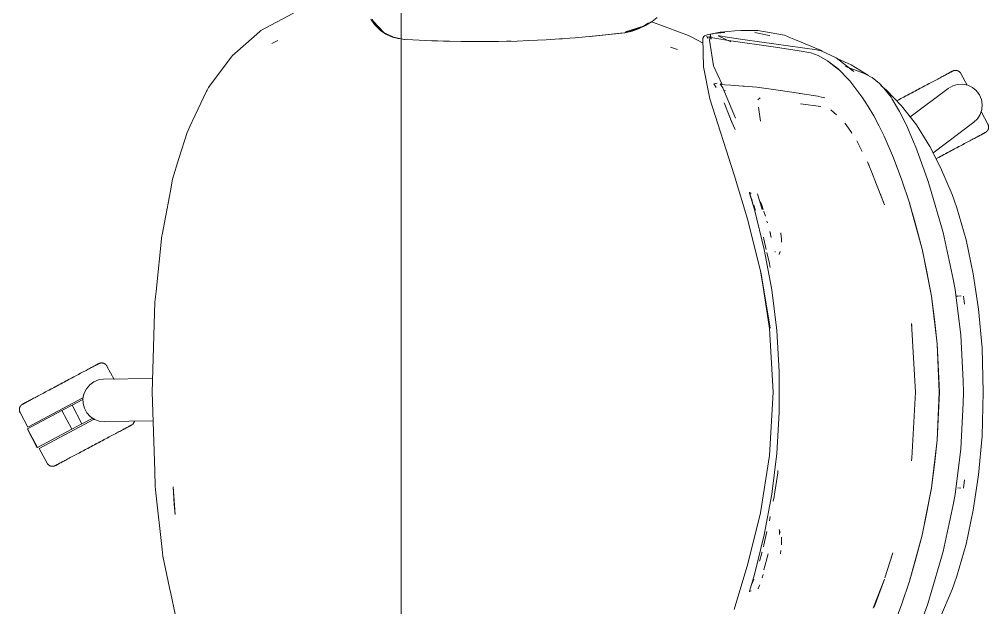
# Model space of a CAD drawing. Header units: millimetres. Extents: x 155927 to 295199, y -4084 to 97293.
# Drawn here: x 228556 to 229196, y 33040 to 33428 of the extents above; entities that cross this region are included whole.
import ezdxf

# ---------------------------------------------------------------- set-up
doc = ezdxf.new("R2010")
doc.units = ezdxf.units.MM
doc.header["$MEASUREMENT"] = 0
doc.layers.add('G-IMPT', color=8, linetype='CONTINUOUS', lineweight=9)
doc.layers.add('I-FURN', color=8, linetype='CONTINUOUS', lineweight=9)

msp = doc.modelspace()

# ---------------------------------------------------------------- linework, layer by layer
at = {"layer": 'G-IMPT'}
for p, q in [((228736.66, 33432.52), (228725.42, 33426.51)), ((228725.42, 33426.51), (228714.99, 33420.93)), ((228790.16, 33425.04), (228787.72, 33428.5)), ((228788.65, 33428.14), (228790.53, 33424.99)), ((228789.34, 33427.08), (228790.62, 33425.61)), ((228789.34, 33427.08), (228796.24, 33419.68)), ((228793.03, 33422), (228790.16, 33425.04)), ((228790.75, 33425.45), (228793.83, 33421.92)), ((228969.15, 33424.28), (228964.57, 33422.09)), ((228967.83, 33423.89), (228971.08, 33426.09)), ((228969.15, 33424.28), (228973.48, 33427.01)), ((228972.58, 33426.89), (228991.52, 33419.95)), ((228976.79, 33429.64), (228973.48, 33427.01)), ((228699.54, 33407.32), (228714.32, 33420.34)), ((228714.32, 33420.34), (228714.99, 33420.93)), ((228791.63, 33423.97), (228796.24, 33419.68)), ((228793.03, 33422), (228794.35, 33420.86)), ((228796.24, 33419.68), (228793.83, 33421.92)), ((228797.57, 33418.66), (228794.35, 33420.86)), ((228798.48, 33418.58), (228796.24, 33419.68)), ((228797.57, 33418.66), (228801.9, 33416.67)), ((228798.48, 33418.58), (228802.74, 33416.48)), ((228955.48, 33419.49), (228932.52, 33417.03)), ((228932.52, 33417.03), (228952.66, 33419.16)), ((228955.48, 33419.49), (228934.04, 33417.14)), ((228955.48, 33419.49), (228952.66, 33419.16)), ((228955.48, 33419.49), (228960.44, 33420.64)), ((228955.55, 33419.7), (228958.61, 33420.28)), ((228967.83, 33423.89), (228955.98, 33420.07)), ((228965.12, 33422.99), (228955.98, 33420.07)), ((228958.61, 33420.28), (228966.79, 33423.48)), ((228964.57, 33422.09), (228960.44, 33420.64)), ((228967.83, 33423.89), (228965.12, 33422.99)), ((228991.52, 33419.95), (228997.49, 33417.76)), ((229008.61, 33417.73), (229010.47, 33418.28)), ((229013.75, 33418.82), (229010.47, 33418.28)), ((229012.08, 33418.22), (229011.39, 33414.64)), ((229014.16, 33419.08), (229011.84, 33418.63)), ((229012.57, 33415.36), (229011.84, 33418.63)), ((229012.57, 33415.36), (229012.08, 33418.22)), ((229013.75, 33418.82), (229014.37, 33418.9)), ((229018.41, 33419.89), (229014.16, 33419.08)), ((229014.37, 33418.9), (229019.05, 33419.41)), ((229018.88, 33419.93), (229018.41, 33419.89)), ((229018.88, 33419.93), (229028.21, 33420.74)), ((229019.05, 33419.41), (229021.64, 33419.63)), ((229028.21, 33420.74), (229032.16, 33421.08)), ((229036.33, 33421.08), (229032.16, 33421.08)), ((229043.3, 33421.05), (229036.33, 33421.08)), ((229041.44, 33419.64), (229050.74, 33417.6)), ((229043.3, 33421.05), (229061, 33417.81)), ((228722.29, 33412.32), (228726.18, 33414.28)), ((228722.29, 33412.32), (228724.59, 33413.5)), ((228724.59, 33413.5), (228726.18, 33414.28)), ((228805.85, 33415.61), (228801.9, 33416.67)), ((228802.74, 33416.48), (228807.78, 33415.54)), ((228807.78, 33415.37), (228805.85, 33415.61)), ((228807.78, 33415.54), (228810.08, 33415.11)), ((228809.86, 33415.11), (228807.78, 33415.37)), ((228815.52, 33414.82), (228809.86, 33415.11)), ((228815.52, 33414.82), (228828.08, 33414.21)), ((228831.63, 33414.09), (228828.08, 33414.21)), ((228847.3, 33413.71), (228831.63, 33414.09)), ((228835.67, 33414), (228838.35, 33413.88)), ((228839.76, 33413.88), (228838.35, 33413.88)), ((228847.3, 33413.71), (228851.81, 33413.66)), ((228851.81, 33413.66), (228866.52, 33413.66)), ((228871.99, 33413.73), (228866.52, 33413.66)), ((228871.99, 33413.73), (228884.3, 33414.03)), ((228878.77, 33413.87), (228877.28, 33413.87)), ((228880.43, 33413.95), (228878.77, 33413.87)), ((228892.18, 33414.32), (228884.3, 33414.03)), ((228892.18, 33414.32), (228903.49, 33414.86)), ((228912.36, 33415.42), (228903.49, 33414.86)), ((228912.36, 33415.42), (228922.65, 33416.15)), ((228914.4, 33415.56), (228912.5, 33415.47)), ((228934.04, 33417.14), (228922.65, 33416.15)), ((228999.25, 33416.84), (228997.49, 33417.76)), ((229007.16, 33412.69), (228999.25, 33416.84)), ((229007.09, 33415.88), (229007.7, 33416.92)), ((229007.48, 33396.9), (229007.09, 33415.88)), ((229007.57, 33416.29), (229007.7, 33416.92)), ((229007.57, 33416.29), (229007.68, 33416.84)), ((229007.7, 33416.92), (229007.68, 33416.84)), ((229008.07, 33417.41), (229007.7, 33416.92)), ((229008.61, 33417.73), (229008.07, 33417.41)), ((229009.96, 33416.69), (229009.46, 33417.09)), ((229010.56, 33416.53), (229009.46, 33417.09)), ((229010.56, 33416.53), (229009.94, 33416.7)), ((229009.94, 33416.7), (229016.21, 33415.59)), ((229009.96, 33416.69), (229010.29, 33416.15)), ((229010.36, 33415.65), (229010.29, 33416.15)), ((229014.11, 33397.6), (229011.39, 33414.64)), ((229016.21, 33415.59), (229024.06, 33414.48)), ((229017.18, 33417.5), (229025.58, 33413.51)), ((229017.18, 33417.5), (229018.04, 33417.35)), ((229023.06, 33416.52), (229018.04, 33417.35)), ((229023.06, 33416.52), (229024.36, 33416.31)), ((229024.06, 33414.48), (229054.93, 33409.92)), ((229035.02, 33414.87), (229024.36, 33416.31)), ((229035.02, 33414.87), (229082.24, 33408.19)), ((229050.74, 33417.6), (229051.32, 33417.44)), ((229061, 33417.81), (229064.86, 33416.22)), ((229068.22, 33414.83), (229064.86, 33416.22)), ((229084.67, 33408.03), (229068.22, 33414.83)), ((228699.54, 33407.32), (228696.28, 33404.45)), ((228990.22, 33408.36), (228985.75, 33409.99)), ((228985.75, 33409.99), (228989.63, 33408.61)), ((228990.22, 33408.36), (228989.63, 33408.61)), ((229054.93, 33409.92), (229070.7, 33407.53)), ((229078.37, 33406.23), (229070.7, 33407.53)), ((229078.37, 33406.23), (229083.16, 33404.48)), ((229082.24, 33408.19), (229085.23, 33407.54)), ((229085.84, 33407.26), (229084.67, 33408.03)), ((229088.6, 33405.98), (229085.23, 33407.54)), ((229088.6, 33405.98), (229095.12, 33402.94)), ((228680.98, 33383.99), (228695.55, 33403.49)), ((228695.55, 33403.49), (228696.28, 33404.45)), ((229083.58, 33404.26), (229083.16, 33404.48)), ((229089.42, 33400.97), (229083.58, 33404.26)), ((229089.42, 33400.97), (229096.38, 33395.55)), ((229096.59, 33395.25), (229089.64, 33400.65)), ((229089.64, 33400.65), (229093.02, 33398.06)), ((229106.82, 33394), (229095.12, 33402.94)), ((229096.31, 33402.27), (229104.93, 33398.29)), ((229007.48, 33396.9), (229011.67, 33375.94)), ((229014.11, 33397.6), (229019.72, 33385.25)), ((229096.59, 33395.25), (229093.02, 33398.06)), ((229104.12, 33387.65), (229096.38, 33395.55)), ((229101.17, 33397.23), (229113.07, 33392.72)), ((229106.82, 33394), (229104.79, 33395.16)), ((229104.93, 33398.29), (229116.38, 33391.17)), ((229115.3, 33391.65), (229113.07, 33392.72)), ((229015.18, 33386.07), (229014.31, 33385.79)), ((229016.54, 33386.24), (229015.18, 33386.07)), ((229104.12, 33387.65), (229112.14, 33377.22)), ((229117.74, 33390.47), (229115.3, 33391.65)), ((229118.87, 33389.86), (229117.74, 33390.47)), ((229118.87, 33389.86), (229123.74, 33386)), ((229123.74, 33386), (229126.63, 33382.97)), ((228679.16, 33380.93), (228669.89, 33361.29)), ((228679.16, 33380.93), (228679.58, 33381.64)), ((228680.52, 33383.22), (228679.58, 33381.64)), ((228680.98, 33383.99), (228680.52, 33383.22)), ((229014.25, 33385.77), (229014.31, 33385.79)), ((229014.25, 33385.77), (229015.84, 33383.31)), ((229015.84, 33383.31), (229014.31, 33385.79)), ((229014.31, 33385.79), (229015.8, 33383.32)), ((229019.17, 33385.48), (229018.45, 33385.77)), ((229018.45, 33385.77), (229020.21, 33383.1)), ((229019.17, 33385.48), (229019.19, 33385.47)), ((229021.57, 33385.18), (229019.19, 33385.47)), ((229020.21, 33383.1), (229028.65, 33363.12)), ((229021.57, 33385.18), (229021.65, 33385.17)), ((229025.52, 33384.88), (229021.65, 33385.17)), ((229021.66, 33381.38), (229022.1, 33381.11)), ((229033.38, 33384.31), (229025.52, 33384.88)), ((229034.37, 33384.24), (229033.38, 33384.31)), ((229042.61, 33383.62), (229034.37, 33384.24)), ((229042.61, 33383.62), (229042.69, 33383.61)), ((229056.76, 33381.58), (229042.69, 33383.61)), ((229056.76, 33381.58), (229070.12, 33379.47)), ((229070.12, 33379.47), (229070.63, 33379.39)), ((229128.3, 33381.55), (229124.63, 33384.55)), ((229126.63, 33382.97), (229131.35, 33376.84)), ((229128.3, 33381.55), (229138.26, 33371.26)), ((229027.66, 33325.7), (229011.67, 33375.94)), ((229024.35, 33364.75), (229021.1, 33373.22)), ((229043.35, 33375.23), (229044.99, 33376.51)), ((229071.24, 33379.29), (229070.63, 33379.39)), ((229071.24, 33379.29), (229082.96, 33377.49)), ((229082.96, 33377.49), (229083.43, 33377.42)), ((229085.41, 33377), (229083.43, 33377.42)), ((229087.58, 33376.53), (229085.41, 33377)), ((229112.31, 33376.96), (229112.14, 33377.22)), ((229116.19, 33370.86), (229112.31, 33376.96)), ((229131.35, 33376.84), (229132.21, 33375.55)), ((229136.94, 33367.55), (229132.21, 33375.55)), ((229043.7, 33370.29), (229045.1, 33361.12)), ((229043.7, 33370.29), (229043.75, 33369.94)), ((229071.54, 33372.61), (229084.89, 33370.83)), ((229084.89, 33370.83), (229084.42, 33370.98)), ((229095.39, 33365.33), (229091.48, 33368.67)), ((229116.19, 33370.86), (229119.96, 33364.63)), ((229137.25, 33366.95), (229136.94, 33367.55)), ((229137.25, 33366.95), (229141.25, 33358.94)), ((229148.07, 33358.66), (229138.26, 33371.26)), ((228666.27, 33353.61), (228669.46, 33360.37)), ((228669.89, 33361.29), (228669.46, 33360.37)), ((229026.37, 33359.86), (229024.34, 33364.96)), ((229024.34, 33364.96), (229026.37, 33359.84)), ((229024.35, 33364.75), (229026.37, 33359.86)), ((229025.37, 33362.38), (229028.42, 33355.66)), ((229123.53, 33357.84), (229119.96, 33364.63)), ((229101.67, 33358.7), (229100.91, 33359.8)), ((229101.67, 33358.7), (229105.16, 33353.57)), ((229123.53, 33357.84), (229126.92, 33351.12)), ((229141.47, 33358.5), (229141.25, 33358.94)), ((229141.47, 33358.5), (229146.24, 33347.54)), ((229157.04, 33344.36), (229148.07, 33358.66)), ((228666.27, 33353.61), (228660.95, 33336.34)), ((229105.16, 33353.57), (229105.55, 33352.99)), ((229108.69, 33348.09), (229112.23, 33341.12)), ((229133.09, 33336.89), (229126.92, 33351.12)), ((229146.24, 33347.54), (229147.72, 33343.86)), ((229153.32, 33328.79), (229147.72, 33343.86)), ((229164.13, 33330.58), (229157.04, 33344.36)), ((228660.95, 33336.34), (228656.76, 33322.73)), ((229138.55, 33322.01), (229133.09, 33336.89)), ((229119.59, 33324.93), (229115.86, 33334.26)), ((229115.86, 33334.26), (229116.86, 33332.01)), ((229153.32, 33328.79), (229155.66, 33321.97)), ((229171.65, 33312.61), (229164.13, 33330.58)), ((228656.76, 33322.73), (228655.3, 33315.13)), ((229036.84, 33295.72), (229027.66, 33325.7)), ((229120.25, 33323.2), (229119.59, 33324.93)), ((229126.96, 33305.76), (229120.25, 33323.2)), ((229138.55, 33322.01), (229143.56, 33307.1)), ((229156.86, 33318.36), (229155.66, 33321.97)), ((229156.86, 33318.36), (229165.8, 33287.53)), ((228654.59, 33311.46), (228649.73, 33286.08)), ((228654.59, 33311.46), (228655.3, 33315.13)), ((229037.8, 33313.9), (229037.94, 33314.14)), ((229041.07, 33302.68), (229037.8, 33313.9)), ((229041.07, 33302.68), (229037.96, 33313.5)), ((229038.01, 33313.21), (229037.96, 33313.5)), ((229041.07, 33302.68), (229038.01, 33313.21)), ((229038.89, 33313.36), (229038.28, 33313.74)), ((229038.89, 33313.36), (229038.68, 33313.51)), ((229039.35, 33309.42), (229038.95, 33310.49)), ((229039.69, 33308.45), (229039.35, 33309.42)), ((229046.27, 33302.67), (229043.23, 33313.1)), ((229126.96, 33305.76), (229124.24, 33313.19)), ((229171.65, 33312.61), (229174.72, 33303.88)), ((229040.68, 33305.7), (229040.97, 33304.9)), ((229041.7, 33302.67), (229040.97, 33304.9)), ((229047.62, 33276.36), (229041.07, 33302.68)), ((229041.7, 33302.67), (229041.85, 33302.22)), ((229045.14, 33307.85), (229045.9, 33305.69)), ((229046.16, 33304.97), (229045.9, 33305.69)), ((229046.16, 33304.97), (229046.93, 33302.67)), ((229147.29, 33293.84), (229143.52, 33307.01)), ((229151.95, 33276.6), (229143.52, 33307.01)), ((229151.95, 33276.6), (229143.56, 33307.1)), ((229174.72, 33303.88), (229180.9, 33282.63)), ((229047.31, 33301.53), (229047.55, 33300.75)), ((229047.55, 33300.75), (229048.34, 33298.26)), ((229036.84, 33295.72), (229045.16, 33262.04)), ((229049.33, 33294.96), (229049.67, 33293.85)), ((229147.29, 33293.84), (229151.95, 33276.6)), ((228649.64, 33285.62), (228645.82, 33248.63)), ((228649.64, 33285.62), (228649.73, 33286.08)), ((229047.39, 33283.09), (229047.05, 33284.38)), ((229051.24, 33288.17), (229052.24, 33284.31)), ((229051.24, 33288.17), (229051.63, 33286.65)), ((229058.66, 33286.82), (229058.63, 33287.3)), ((229058.94, 33283.11), (229058.66, 33286.82)), ((229172.47, 33256.74), (229165.8, 33287.53)), ((229048.94, 33276.34), (229047.39, 33283.09)), ((229058.94, 33283.11), (229059.04, 33281.74)), ((229059.04, 33281.04), (229059.04, 33281.74)), ((229180.9, 33282.63), (229185.71, 33260.27)), ((229047.62, 33276.36), (229052.55, 33249.69)), ((229051.1, 33266.95), (229049.39, 33274.37)), ((229054.84, 33274.55), (229054.7, 33274.96)), ((229057.51, 33272.95), (229058.19, 33274.9)), ((229057.51, 33272.95), (229057.72, 33274)), ((229158.12, 33245.47), (229151.9, 33276.71)), ((229151.9, 33276.71), (229158.12, 33245.55)), ((229151.95, 33276.6), (229155.02, 33261.58)), ((229051.57, 33264.31), (229051.1, 33266.95)), ((229045.16, 33262.04), (229051.41, 33224.3)), ((229051.15, 33224.13), (229045.42, 33261.66)), ((229051.41, 33224.3), (229045.42, 33261.66)), ((229158.12, 33245.47), (229155.02, 33261.58)), ((229189.2, 33236.85), (229185.71, 33260.27)), ((229173.65, 33249.82), (229172.47, 33256.74)), ((228645.82, 33248.63), (228645.09, 33241.56)), ((229052.55, 33249.69), (229055.85, 33222.77)), ((229161.94, 33213.96), (229158.12, 33245.55)), ((229160.06, 33229.99), (229158.12, 33245.47)), ((229161.9, 33213.92), (229158.12, 33245.47)), ((229177.47, 33219.65), (229173.65, 33249.82)), ((229174.2, 33245.47), (229175.45, 33245.51)), ((229177.54, 33245.59), (229175.45, 33245.51)), ((229177.54, 33245.59), (229177.43, 33245.58)), ((229179.3, 33245.55), (229179.95, 33240.14)), ((228644.86, 33234.3), (228645.09, 33241.56)), ((229179.38, 33243.91), (229179.95, 33240.14)), ((228643.24, 33182.14), (228644.86, 33234.3)), ((229191.47, 33211.28), (229189.2, 33236.85)), ((229144.9, 33227.42), (229144.94, 33227.17)), ((229145.18, 33225.87), (229144.94, 33227.17)), ((229147.45, 33182.14), (229144.95, 33227.48)), ((229144.95, 33227.48), (229145.18, 33225.87)), ((229160.06, 33229.99), (229161.9, 33213.92)), ((229051.15, 33224.13), (229053.51, 33182.14)), ((229057.5, 33195.7), (229055.85, 33222.77)), ((229179.08, 33189.45), (229177.47, 33219.65)), ((229161.9, 33213.92), (229162.58, 33199.02)), ((229161.9, 33213.92), (229163.05, 33182.14)), ((229163.27, 33182.14), (229161.94, 33213.96)), ((229192.31, 33182.14), (229191.47, 33211.28)), ((229057.5, 33168.58), (229057.5, 33195.7)), ((229162.58, 33199.02), (229163.05, 33182.14)), ((229179.08, 33189.45), (229179.18, 33182.14)), ((228644.95, 33129.96), (228643.24, 33182.14)), ((229051.15, 33140.15), (229053.51, 33182.14)), ((229147.5, 33182.14), (229145.18, 33138.41)), ((229147.45, 33182.14), (229145.18, 33138.41)), ((229161.9, 33150.36), (229163.05, 33182.14)), ((229161.94, 33150.32), (229163.27, 33182.14)), ((229162.58, 33165.26), (229163.05, 33182.14)), ((229179.08, 33174.83), (229179.18, 33182.14)), ((229191.47, 33153), (229192.31, 33182.14)), ((229179.08, 33174.83), (229177.47, 33144.62)), ((229057.5, 33168.58), (229055.85, 33141.51)), ((229162.58, 33165.26), (229161.9, 33150.36)), ((229161.9, 33150.36), (229158.12, 33118.81)), ((229161.94, 33150.32), (229158.12, 33118.73)), ((229161.9, 33150.36), (229160.06, 33134.29)), ((229189.2, 33127.43), (229191.47, 33153)), ((229177.47, 33144.62), (229173.65, 33114.45)), ((229045.16, 33102.24), (229051.15, 33140.15)), ((229052.55, 33114.59), (229055.85, 33141.51)), ((229144.9, 33136.86), (229144.94, 33137.11)), ((229145.18, 33138.41), (229144.92, 33136.63)), ((229145.18, 33138.41), (229144.94, 33137.11)), ((228644.95, 33129.96), (228645.27, 33120.02)), ((229056.47, 33128.74), (229056.65, 33130.4)), ((229158.12, 33118.81), (229160.06, 33134.29)), ((229055.17, 33120.22), (229056.47, 33128.74)), ((229179.3, 33118.72), (229179.95, 33124.14)), ((229185.71, 33104.01), (229189.2, 33127.43)), ((228645.75, 33115.64), (228645.27, 33120.02)), ((228657.15, 33119.48), (228657.79, 33108.15)), ((228657.15, 33119.48), (228658.4, 33101.2)), ((229055.17, 33120.22), (229054.32, 33114.59)), ((229151.95, 33087.68), (229158.12, 33118.81)), ((229151.95, 33087.68), (229158.12, 33118.73)), ((229158.12, 33118.81), (229155.02, 33102.7)), ((229175.45, 33118.77), (229177.54, 33118.69)), ((229177.54, 33118.69), (229177.43, 33118.69)), ((228645.75, 33115.64), (228649.88, 33078.2)), ((229047.62, 33087.92), (229052.55, 33114.59)), ((229053.52, 33110.06), (229054.08, 33112.97)), ((229054.32, 33114.59), (229054.08, 33112.97)), ((229173.65, 33114.45), (229172.47, 33107.53)), ((228658.4, 33101.2), (228657.79, 33108.15)), ((229165.8, 33076.74), (229172.47, 33107.53)), ((229045.16, 33102.24), (229036.84, 33068.55)), ((229051.6, 33099.96), (229051.06, 33097.14)), ((229151.95, 33087.68), (229155.02, 33102.7)), ((229180.9, 33081.64), (229185.71, 33104.01)), ((229057.72, 33090.28), (229057.51, 33091.33)), ((229057.51, 33091.33), (229058.19, 33089.38)), ((229047.62, 33087.92), (229041.07, 33061.6)), ((229047.39, 33081.18), (229048.94, 33087.94)), ((229049.4, 33089.91), (229048.94, 33087.94)), ((229057.72, 33090.28), (229057.76, 33087.97)), ((229057.77, 33088.11), (229057.76, 33087.97)), ((229059.05, 33086.27), (229058.96, 33081.21)), ((229059.05, 33086.27), (229059.04, 33083.49)), ((229151.95, 33087.68), (229143.52, 33057.27)), ((229151.95, 33087.68), (229143.56, 33057.18)), ((229147.29, 33070.44), (229151.95, 33087.68)), ((229047.39, 33081.18), (229047.05, 33079.89)), ((229058.96, 33081.21), (229059.04, 33083.49)), ((229174.72, 33060.4), (229180.9, 33081.64)), ((228650.37, 33073.78), (228649.88, 33078.2)), ((228654.72, 33052.84), (228650.37, 33073.78)), ((229045.77, 33075.03), (229044.65, 33071.03)), ((229045.77, 33075.03), (229046.09, 33076.17)), ((229046.09, 33076.17), (229046.13, 33076.35)), ((229047.36, 33064.7), (229050.29, 33075.17)), ((229058.65, 33077.42), (229058.43, 33075.33)), ((229132.49, 33076), (229127.24, 33059.51)), ((229132.49, 33076), (229131.42, 33072.56)), ((229165.8, 33076.74), (229156.86, 33045.92)), ((229027.66, 33038.58), (229036.84, 33068.55)), ((229044.65, 33071.03), (229044.45, 33070.34)), ((229147.29, 33070.44), (229143.52, 33057.27)), ((229041.07, 33061.6), (229038, 33051.17)), ((229046.91, 33061.61), (229046.19, 33059.4)), ((229174.72, 33060.4), (229171.65, 33051.67)), ((229039.91, 33056.4), (229039.67, 33055.75)), ((229039.91, 33056.4), (229040.66, 33058.5)), ((229044.2, 33053.85), (229043.59, 33052.19)), ((229044.2, 33053.85), (229044.57, 33054.86)), ((229126.96, 33058.52), (229120.14, 33040.12)), ((229126.96, 33058.52), (229120.25, 33041.08)), ((229143.56, 33057.18), (229138.55, 33042.27)), ((228654.72, 33052.84), (228655.48, 33049.16)), ((228655.48, 33049.16), (228658.35, 33035.34)), ((229037.8, 33050.38), (229037.86, 33050.61)), ((229037.89, 33050.15), (229037.8, 33050.38)), ((229037.86, 33050.61), (229037.93, 33050.9)), ((229037.93, 33050.9), (229038, 33051.17)), ((229038.89, 33050.92), (229038.28, 33050.53)), ((229038.89, 33050.92), (229038.68, 33050.77)), ((229171.65, 33051.67), (229164.13, 33033.69)), ((229120.25, 33041.08), (229119.59, 33039.35)), ((229133.09, 33027.39), (229138.55, 33042.27)), ((229153.26, 33035.38), (229155.66, 33042.31)), ((229156.86, 33045.92), (229155.66, 33042.31))]:
    msp.add_line(p, q, dxfattribs=at)
at = {"layer": 'I-FURN'}
for p, q in [((228807.78, 32626.57), (228807.78, 34226.57)), ((228807.78, 34226.57), (228807.78, 32626.57)), ((229167.95, 33391.99), (229168.49, 33392.27)), ((229168.76, 33392.42), (229168.25, 33392.14)), ((229168.49, 33392.27), (229168.99, 33392.54)), ((229169.25, 33392.67), (229168.76, 33392.42)), ((229168.99, 33392.54), (229169.46, 33392.79)), ((229169.69, 33392.91), (229169.25, 33392.67)), ((229169.46, 33392.79), (229169.89, 33393.01)), ((229170.1, 33393.13), (229169.69, 33392.91)), ((229169.89, 33393.01), (229170.28, 33393.22)), ((229170.48, 33393.33), (229170.1, 33393.13)), ((229170.28, 33393.22), (229170.63, 33393.41)), ((229170.81, 33393.51), (229170.48, 33393.33)), ((229170.63, 33393.41), (229170.95, 33393.58)), ((229171.11, 33393.66), (229170.81, 33393.51)), ((229170.95, 33393.58), (229171.23, 33393.73)), ((229171.37, 33393.8), (229171.11, 33393.66)), ((229171.23, 33393.73), (229171.47, 33393.86)), ((229171.59, 33393.92), (229171.37, 33393.8)), ((229171.47, 33393.86), (229171.67, 33393.97)), ((229171.77, 33394.01), (229171.59, 33393.92)), ((229171.67, 33393.97), (229171.84, 33394.05)), ((229171.91, 33394.09), (229171.77, 33394.01)), ((229171.84, 33394.05), (229171.96, 33394.12)), ((229172.01, 33394.14), (229171.91, 33394.09)), ((229171.96, 33394.12), (229172.04, 33394.16)), ((229172.07, 33394.17), (229172.01, 33394.14)), ((229172.04, 33394.16), (229172.08, 33394.18)), ((229172.09, 33394.19), (229172.07, 33394.17)), ((229172.08, 33394.18), (229172.09, 33394.19)), ((229172.09, 33394.19), (229172.23, 33394.26)), ((229172.23, 33394.26), (229172.38, 33394.33)), ((229172.38, 33394.33), (229172.53, 33394.39)), ((229172.53, 33394.39), (229172.68, 33394.44)), ((229172.68, 33394.44), (229172.83, 33394.49)), ((229172.83, 33394.49), (229172.99, 33394.53)), ((229172.99, 33394.53), (229173.14, 33394.57)), ((229173.14, 33394.57), (229173.3, 33394.6)), ((229173.3, 33394.6), (229173.46, 33394.62)), ((229173.46, 33394.62), (229173.62, 33394.64)), ((229173.62, 33394.64), (229173.78, 33394.65)), ((229173.78, 33394.65), (229173.94, 33394.66)), ((229173.94, 33394.66), (229174.11, 33394.65)), ((229174.11, 33394.65), (229174.27, 33394.65)), ((229174.27, 33394.65), (229174.43, 33394.63)), ((229174.43, 33394.63), (229174.59, 33394.61)), ((229174.59, 33394.61), (229174.75, 33394.58)), ((229174.75, 33394.58), (229174.9, 33394.55)), ((229174.9, 33394.55), (229175.06, 33394.51)), ((229175.06, 33394.51), (229175.21, 33394.46)), ((229175.21, 33394.46), (229175.37, 33394.41)), ((229175.37, 33394.41), (229175.52, 33394.35)), ((229175.52, 33394.35), (229175.66, 33394.29)), ((229175.66, 33394.29), (229175.81, 33394.22)), ((229175.81, 33394.22), (229175.95, 33394.14)), ((229175.95, 33394.14), (229176.09, 33394.06)), ((229176.09, 33394.06), (229176.23, 33393.97)), ((229176.23, 33393.97), (229176.36, 33393.88)), ((229176.36, 33393.88), (229176.49, 33393.78)), ((229176.49, 33393.78), (229176.61, 33393.68)), ((229176.61, 33393.68), (229176.73, 33393.57)), ((229176.73, 33393.57), (229176.85, 33393.46)), ((229176.85, 33393.46), (229176.96, 33393.34)), ((229176.96, 33393.34), (229177.06, 33393.22)), ((229177.06, 33393.22), (229177.16, 33393.1)), ((229177.16, 33393.1), (229177.26, 33392.97)), ((229177.26, 33392.97), (229177.35, 33392.83)), ((229177.35, 33392.83), (229177.44, 33392.7)), ((229177.44, 33392.7), (229177.52, 33392.56)), ((229177.52, 33392.56), (229177.54, 33392.52)), ((229181.57, 33384.94), (229177.54, 33392.52)), ((229155.55, 33385.39), (229156.49, 33385.89)), ((229156.99, 33386.16), (229156.06, 33385.66)), ((229156.49, 33385.89), (229157.41, 33386.38)), ((229157.9, 33386.64), (229156.99, 33386.16)), ((229157.41, 33386.38), (229158.32, 33386.86)), ((229158.8, 33387.12), (229157.9, 33386.64)), ((229158.32, 33386.86), (229159.2, 33387.34)), ((229159.67, 33387.59), (229158.8, 33387.12)), ((229159.2, 33387.34), (229160.07, 33387.8)), ((229160.53, 33388.04), (229159.67, 33387.59)), ((229160.07, 33387.8), (229160.92, 33388.25)), ((229161.37, 33388.49), (229160.53, 33388.04)), ((229162.18, 33388.92), (229161.37, 33388.49)), ((229162.97, 33389.34), (229162.18, 33388.92)), ((229163.73, 33389.74), (229162.97, 33389.34)), ((229164.46, 33390.13), (229163.73, 33389.74)), ((229165.17, 33390.51), (229164.46, 33390.13)), ((229165.85, 33390.87), (229165.17, 33390.51)), ((229166.5, 33391.21), (229165.85, 33390.87)), ((229167.11, 33391.54), (229166.5, 33391.21)), ((229167.7, 33391.85), (229167.11, 33391.54)), ((229167.38, 33391.69), (229167.95, 33391.99)), ((229168.25, 33392.14), (229167.7, 33391.85)), ((229143.67, 33379.08), (229144.67, 33379.61)), ((229143.88, 33363.66), (229169.19, 33382.74)), ((229145.21, 33379.9), (229144.21, 33379.36)), ((229144.67, 33379.61), (229145.67, 33380.14)), ((229146.22, 33380.43), (229145.21, 33379.9)), ((229145.67, 33380.14), (229146.68, 33380.68)), ((229147.22, 33380.96), (229146.22, 33380.43)), ((229146.68, 33380.68), (229147.68, 33381.21)), ((229148.23, 33381.5), (229147.22, 33380.96)), ((229147.68, 33381.21), (229148.69, 33381.74)), ((229149.23, 33382.03), (229148.23, 33381.5)), ((229148.69, 33381.74), (229149.69, 33382.28)), ((229150.23, 33382.56), (229149.23, 33382.03)), ((229149.69, 33382.28), (229150.69, 33382.81)), ((229151.22, 33383.09), (229150.23, 33382.56)), ((229150.69, 33382.81), (229151.68, 33383.33)), ((229152.21, 33383.62), (229151.22, 33383.09)), ((229151.68, 33383.33), (229152.66, 33383.86)), ((229153.19, 33384.14), (229152.21, 33383.62)), ((229152.66, 33383.86), (229153.64, 33384.37)), ((229154.16, 33384.65), (229153.19, 33384.14)), ((229153.64, 33384.37), (229154.6, 33384.89)), ((229155.11, 33385.16), (229154.16, 33384.65)), ((229154.6, 33384.89), (229155.55, 33385.39)), ((229156.06, 33385.66), (229155.11, 33385.16)), ((229169.19, 33382.74), (229172.11, 33384.43)), ((229172.11, 33384.43), (229175.35, 33385.37)), ((229175.35, 33385.37), (229178.72, 33385.51)), ((229178.72, 33385.51), (229182.03, 33384.84)), ((229182.03, 33384.84), (229185.08, 33383.4)), ((229185.08, 33383.4), (229187.69, 33381.27)), ((229187.69, 33381.27), (229189.72, 33378.58)), ((229136.49, 33375.26), (229135.58, 33374.78)), ((229136, 33375), (229136.91, 33375.48)), ((229137.41, 33375.75), (229136.49, 33375.26)), ((229136.91, 33375.48), (229137.84, 33375.98)), ((229138.35, 33376.25), (229137.41, 33375.75)), ((229137.84, 33375.98), (229138.79, 33376.48)), ((229139.3, 33376.75), (229138.35, 33376.25)), ((229138.79, 33376.48), (229139.74, 33376.99)), ((229140.26, 33377.26), (229139.3, 33376.75)), ((229139.74, 33376.99), (229140.71, 33377.5)), ((229141.24, 33377.78), (229140.26, 33377.26)), ((229140.71, 33377.5), (229141.69, 33378.02)), ((229142.22, 33378.31), (229141.24, 33377.78)), ((229141.69, 33378.02), (229142.68, 33378.55)), ((229143.21, 33378.83), (229142.22, 33378.31)), ((229142.68, 33378.55), (229143.67, 33379.08)), ((229144.21, 33379.36), (229143.21, 33378.83)), ((229189.72, 33378.58), (229191.05, 33375.48)), ((229191.05, 33375.48), (229191.59, 33372.15)), ((229191.33, 33368.78), (229190.26, 33365.58)), ((229195.35, 33359.02), (229190.88, 33367.43)), ((229191.59, 33372.15), (229191.33, 33368.78)), ((229186.03, 33360.39), (229158.97, 33339.99)), ((229188.46, 33362.73), (229186.03, 33360.39)), ((229190.26, 33365.58), (229188.46, 33362.73)), ((229194.13, 33353.85), (229194, 33353.76)), ((229194.26, 33353.94), (229194.13, 33353.85)), ((229194.39, 33354.04), (229194.26, 33353.94)), ((229194.51, 33354.15), (229194.39, 33354.04)), ((229194.62, 33354.26), (229194.51, 33354.15)), ((229194.74, 33354.38), (229194.62, 33354.26)), ((229194.84, 33354.5), (229194.74, 33354.38)), ((229194.95, 33354.62), (229194.84, 33354.5)), ((229195.04, 33354.75), (229194.95, 33354.62)), ((229195.14, 33354.88), (229195.04, 33354.75)), ((229195.22, 33355.02), (229195.14, 33354.88)), ((229195.31, 33355.16), (229195.22, 33355.02)), ((229195.38, 33355.3), (229195.31, 33355.16)), ((229195.35, 33359.02), (229195.42, 33358.88)), ((229195.45, 33355.44), (229195.38, 33355.3)), ((229195.42, 33358.88), (229195.49, 33358.73)), ((229195.52, 33355.59), (229195.45, 33355.44)), ((229195.49, 33358.73), (229195.55, 33358.58)), ((229195.57, 33355.74), (229195.52, 33355.59)), ((229195.55, 33358.58), (229195.6, 33358.43)), ((229195.63, 33355.89), (229195.57, 33355.74)), ((229195.6, 33358.43), (229195.65, 33358.28)), ((229195.67, 33356.05), (229195.63, 33355.89)), ((229195.65, 33358.28), (229195.7, 33358.12)), ((229195.71, 33356.2), (229195.67, 33356.05)), ((229195.7, 33358.12), (229195.73, 33357.96)), ((229195.75, 33356.36), (229195.71, 33356.2)), ((229195.73, 33357.96), (229195.76, 33357.8)), ((229195.77, 33356.52), (229195.75, 33356.36)), ((229195.76, 33357.8), (229195.79, 33357.65)), ((229195.8, 33356.68), (229195.77, 33356.52)), ((229195.79, 33357.65), (229195.8, 33357.49)), ((229195.8, 33357.49), (229195.82, 33357.32)), ((229195.81, 33356.84), (229195.8, 33356.68)), ((229195.82, 33357), (229195.81, 33356.84)), ((229195.82, 33357.32), (229195.82, 33357.16)), ((229195.82, 33357.16), (229195.82, 33357)), ((229181.67, 33347.18), (229182.51, 33347.63)), ((229182.51, 33347.63), (229183.34, 33348.07)), ((229183.34, 33348.07), (229184.14, 33348.5)), ((229184.14, 33348.5), (229184.92, 33348.91)), ((229184.92, 33348.91), (229185.67, 33349.31)), ((229185.67, 33349.31), (229186.39, 33349.69)), ((229186.39, 33349.69), (229187.08, 33350.06)), ((229187.08, 33350.06), (229187.75, 33350.41)), ((229187.75, 33350.41), (229188.38, 33350.75)), ((229188.38, 33350.75), (229188.98, 33351.07)), ((229189.29, 33351.24), (229188.71, 33350.92)), ((229188.98, 33351.07), (229189.55, 33351.37)), ((229189.84, 33351.53), (229189.29, 33351.24)), ((229189.55, 33351.37), (229190.09, 33351.66)), ((229190.36, 33351.8), (229189.84, 33351.53)), ((229190.09, 33351.66), (229190.59, 33351.92)), ((229190.84, 33352.06), (229190.36, 33351.8)), ((229190.59, 33351.92), (229191.05, 33352.17)), ((229191.29, 33352.3), (229190.84, 33352.06)), ((229191.05, 33352.17), (229191.48, 33352.4)), ((229191.7, 33352.51), (229191.29, 33352.3)), ((229191.48, 33352.4), (229191.87, 33352.61)), ((229192.07, 33352.71), (229191.7, 33352.51)), ((229191.87, 33352.61), (229192.23, 33352.8)), ((229192.41, 33352.89), (229192.07, 33352.71)), ((229192.23, 33352.8), (229192.55, 33352.97)), ((229192.7, 33353.05), (229192.41, 33352.89)), ((229192.55, 33352.97), (229192.83, 33353.11)), ((229192.96, 33353.19), (229192.7, 33353.05)), ((229192.83, 33353.11), (229193.07, 33353.24)), ((229193.18, 33353.3), (229192.96, 33353.19)), ((229193.07, 33353.24), (229193.27, 33353.35)), ((229193.36, 33353.4), (229193.18, 33353.3)), ((229193.27, 33353.35), (229193.43, 33353.44)), ((229193.5, 33353.47), (229193.36, 33353.4)), ((229193.43, 33353.44), (229193.55, 33353.5)), ((229193.6, 33353.53), (229193.5, 33353.47)), ((229193.55, 33353.5), (229193.63, 33353.54)), ((229193.66, 33353.56), (229193.6, 33353.53)), ((229193.63, 33353.54), (229193.68, 33353.57)), ((229193.68, 33353.57), (229193.66, 33353.56)), ((229193.72, 33353.59), (229193.68, 33353.57)), ((229193.68, 33353.57), (229193.68, 33353.57)), ((229193.86, 33353.67), (229193.72, 33353.59)), ((229194, 33353.76), (229193.86, 33353.67)), ((229169.28, 33340.59), (229170.28, 33341.13)), ((229170.82, 33341.42), (229169.82, 33340.88)), ((229170.28, 33341.13), (229171.28, 33341.66)), ((229171.82, 33341.95), (229170.82, 33341.42)), ((229171.28, 33341.66), (229172.28, 33342.19)), ((229172.82, 33342.48), (229171.82, 33341.95)), ((229172.28, 33342.19), (229173.27, 33342.72)), ((229173.8, 33343), (229172.82, 33342.48)), ((229173.27, 33342.72), (229174.26, 33343.24)), ((229174.78, 33343.52), (229173.8, 33343)), ((229174.26, 33343.24), (229175.23, 33343.76)), ((229175.75, 33344.04), (229174.78, 33343.52)), ((229175.23, 33343.76), (229176.19, 33344.27)), ((229176.71, 33344.55), (229175.75, 33344.04)), ((229176.19, 33344.27), (229177.15, 33344.78)), ((229177.65, 33345.05), (229176.71, 33344.55)), ((229177.15, 33344.78), (229178.08, 33345.28)), ((229178.58, 33345.54), (229177.65, 33345.05)), ((229178.08, 33345.28), (229179.01, 33345.77)), ((229179.5, 33346.03), (229178.58, 33345.54)), ((229179.01, 33345.77), (229179.91, 33346.25)), ((229179.91, 33346.25), (229180.8, 33346.72)), ((229180.8, 33346.72), (229181.67, 33347.18)), ((229161.86, 33336.65), (229160.9, 33336.14)), ((229161.34, 33336.37), (229162.31, 33336.89)), ((229162.83, 33337.17), (229161.86, 33336.65)), ((229162.31, 33336.89), (229163.29, 33337.41)), ((229163.82, 33337.69), (229162.83, 33337.17)), ((229163.29, 33337.41), (229164.27, 33337.93)), ((229164.81, 33338.22), (229163.82, 33337.69)), ((229164.27, 33337.93), (229165.27, 33338.46)), ((229165.81, 33338.75), (229164.81, 33338.22)), ((229165.27, 33338.46), (229166.27, 33338.99)), ((229166.81, 33339.28), (229165.81, 33338.75)), ((229166.27, 33338.99), (229167.27, 33339.53)), ((229167.81, 33339.81), (229166.81, 33339.28)), ((229167.27, 33339.53), (229168.27, 33340.06)), ((229168.82, 33340.35), (229167.81, 33339.81)), ((229168.27, 33340.06), (229169.28, 33340.59)), ((229169.82, 33340.88), (229168.82, 33340.35)), ((228606.65, 33200.21), (228606.31, 33200.04)), ((228606.47, 33200.12), (228606.79, 33200.29)), ((228606.94, 33200.37), (228606.65, 33200.21)), ((228606.79, 33200.29), (228607.07, 33200.44)), ((228607.2, 33200.51), (228606.94, 33200.37)), ((228607.07, 33200.44), (228607.31, 33200.57)), ((228607.42, 33200.63), (228607.2, 33200.51)), ((228607.31, 33200.57), (228607.51, 33200.67)), ((228607.6, 33200.72), (228607.42, 33200.63)), ((228607.51, 33200.67), (228607.67, 33200.76)), ((228607.74, 33200.8), (228607.6, 33200.72)), ((228607.67, 33200.76), (228607.79, 33200.82)), ((228607.84, 33200.85), (228607.74, 33200.8)), ((228607.79, 33200.82), (228607.87, 33200.87)), ((228607.9, 33200.88), (228607.84, 33200.85)), ((228607.87, 33200.87), (228607.92, 33200.89)), ((228607.92, 33200.89), (228607.9, 33200.88)), ((228607.92, 33200.89), (228608.07, 33200.96)), ((228607.92, 33200.89), (228607.92, 33200.89)), ((228608.07, 33200.96), (228608.21, 33201.03)), ((228608.21, 33201.03), (228608.36, 33201.09)), ((228608.36, 33201.09), (228608.51, 33201.15)), ((228608.51, 33201.15), (228608.67, 33201.2)), ((228608.67, 33201.2), (228608.82, 33201.24)), ((228608.82, 33201.24), (228608.98, 33201.28)), ((228608.98, 33201.28), (228609.14, 33201.31)), ((228609.14, 33201.31), (228609.3, 33201.33)), ((228609.3, 33201.33), (228609.46, 33201.35)), ((228609.46, 33201.35), (228609.62, 33201.36)), ((228609.62, 33201.36), (228609.78, 33201.36)), ((228609.78, 33201.36), (228609.94, 33201.36)), ((228609.94, 33201.36), (228610.1, 33201.35)), ((228610.1, 33201.35), (228610.26, 33201.34)), ((228610.26, 33201.34), (228610.42, 33201.32)), ((228610.42, 33201.32), (228610.58, 33201.29)), ((228610.58, 33201.29), (228610.74, 33201.26)), ((228610.74, 33201.26), (228610.89, 33201.22)), ((228610.89, 33201.22), (228611.05, 33201.17)), ((228611.05, 33201.17), (228611.2, 33201.12)), ((228611.2, 33201.12), (228611.35, 33201.06)), ((228611.35, 33201.06), (228611.5, 33200.99)), ((228611.5, 33200.99), (228611.64, 33200.92)), ((228611.64, 33200.92), (228611.79, 33200.85)), ((228611.79, 33200.85), (228611.92, 33200.77)), ((228611.92, 33200.77), (228612.06, 33200.68)), ((228612.06, 33200.68), (228612.19, 33200.59)), ((228612.19, 33200.59), (228612.32, 33200.49)), ((228612.32, 33200.49), (228612.44, 33200.39)), ((228612.44, 33200.39), (228612.56, 33200.28)), ((228612.56, 33200.28), (228612.68, 33200.17)), ((228612.68, 33200.17), (228612.79, 33200.05)), ((228594.63, 33193.83), (228593.74, 33193.35)), ((228594.15, 33193.57), (228595.04, 33194.04)), ((228595.51, 33194.29), (228594.63, 33193.83)), ((228595.04, 33194.04), (228595.91, 33194.5)), ((228596.37, 33194.75), (228595.51, 33194.29)), ((228595.91, 33194.5), (228596.75, 33194.95)), ((228597.2, 33195.19), (228596.37, 33194.75)), ((228598.01, 33195.62), (228597.2, 33195.19)), ((228598.8, 33196.04), (228598.01, 33195.62)), ((228599.56, 33196.45), (228598.8, 33196.04)), ((228600.3, 33196.84), (228599.56, 33196.45)), ((228601, 33197.21), (228600.3, 33196.84)), ((228601.68, 33197.57), (228601, 33197.21)), ((228602.33, 33197.92), (228601.68, 33197.57)), ((228602.95, 33198.25), (228602.33, 33197.92)), ((228603.53, 33198.56), (228602.95, 33198.25)), ((228603.22, 33198.39), (228603.79, 33198.69)), ((228604.08, 33198.85), (228603.53, 33198.56)), ((228603.79, 33198.69), (228604.32, 33198.98)), ((228604.6, 33199.13), (228604.08, 33198.85)), ((228604.32, 33198.98), (228604.82, 33199.25)), ((228605.08, 33199.38), (228604.6, 33199.13)), ((228604.82, 33199.25), (228605.29, 33199.49)), ((228605.53, 33199.62), (228605.08, 33199.38)), ((228605.29, 33199.49), (228605.72, 33199.72)), ((228605.94, 33199.84), (228605.53, 33199.62)), ((228605.72, 33199.72), (228606.11, 33199.93)), ((228606.31, 33200.04), (228605.94, 33199.84)), ((228606.11, 33199.93), (228606.47, 33200.12)), ((228612.79, 33200.05), (228612.9, 33199.93)), ((228612.9, 33199.93), (228613, 33199.8)), ((228613, 33199.8), (228613.09, 33199.67)), ((228613.09, 33199.67), (228613.19, 33199.54)), ((228613.19, 33199.54), (228613.27, 33199.4)), ((228613.27, 33199.4), (228613.35, 33199.26)), ((228613.35, 33199.26), (228613.37, 33199.23)), ((228618.07, 33190.38), (228613.37, 33199.23)), ((228581.51, 33186.85), (228582.51, 33187.38)), ((228583.06, 33187.67), (228582.05, 33187.14)), ((228582.51, 33187.38), (228583.52, 33187.92)), ((228584.06, 33188.2), (228583.06, 33187.67)), ((228583.52, 33187.92), (228584.52, 33188.45)), ((228585.06, 33188.74), (228584.06, 33188.2)), ((228584.52, 33188.45), (228585.52, 33188.98)), ((228586.06, 33189.27), (228585.06, 33188.74)), ((228585.52, 33188.98), (228586.52, 33189.51)), ((228587.06, 33189.8), (228586.06, 33189.27)), ((228586.52, 33189.51), (228587.51, 33190.04)), ((228588.04, 33190.32), (228587.06, 33189.8)), ((228587.51, 33190.04), (228588.5, 33190.56)), ((228589.02, 33190.84), (228588.04, 33190.32)), ((228588.5, 33190.56), (228589.47, 33191.08)), ((228589.99, 33191.36), (228589.02, 33190.84)), ((228589.47, 33191.08), (228590.43, 33191.59)), ((228590.95, 33191.87), (228589.99, 33191.36)), ((228590.43, 33191.59), (228591.38, 33192.1)), ((228591.89, 33192.37), (228590.95, 33191.87)), ((228591.38, 33192.1), (228592.32, 33192.6)), ((228592.82, 33192.86), (228591.89, 33192.37)), ((228592.32, 33192.6), (228593.24, 33193.09)), ((228593.74, 33193.35), (228592.82, 33192.86)), ((228593.24, 33193.09), (228594.15, 33193.57)), ((228601.97, 33186.92), (228604.71, 33188.89)), ((228604.71, 33188.89), (228607.84, 33190.14)), ((228607.84, 33190.14), (228611.18, 33190.6)), ((228611.18, 33190.6), (228643.52, 33191.17)), ((228570.53, 33181.01), (228569.66, 33180.55)), ((228571.42, 33181.48), (228570.53, 33181.01)), ((228572.32, 33181.96), (228571.42, 33181.48)), ((228571.83, 33181.7), (228572.75, 33182.19)), ((228573.25, 33182.45), (228572.32, 33181.96)), ((228572.75, 33182.19), (228573.68, 33182.68)), ((228574.18, 33182.95), (228573.25, 33182.45)), ((228573.68, 33182.68), (228574.62, 33183.19)), ((228575.13, 33183.46), (228574.18, 33182.95)), ((228574.62, 33183.19), (228575.58, 33183.69)), ((228576.1, 33183.97), (228575.13, 33183.46)), ((228575.58, 33183.69), (228576.55, 33184.21)), ((228577.07, 33184.49), (228576.1, 33183.97)), ((228576.55, 33184.21), (228577.52, 33184.73)), ((228578.06, 33185.01), (228577.07, 33184.49)), ((228577.52, 33184.73), (228578.51, 33185.25)), ((228579.05, 33185.54), (228578.06, 33185.01)), ((228578.51, 33185.25), (228579.51, 33185.78)), ((228580.04, 33186.07), (228579.05, 33185.54)), ((228579.51, 33185.78), (228580.5, 33186.31)), ((228581.05, 33186.6), (228580.04, 33186.07)), ((228580.5, 33186.31), (228581.51, 33186.85)), ((228582.05, 33187.14), (228581.05, 33186.6)), ((228597.51, 33178.06), (228598.26, 33181.34)), ((228598.26, 33181.34), (228599.78, 33184.36)), ((228599.78, 33184.36), (228601.97, 33186.92)), ((228558.15, 33174.43), (228558.37, 33174.54)), ((228558.5, 33174.62), (228558.26, 33174.49)), ((228558.37, 33174.54), (228558.63, 33174.68)), ((228558.78, 33174.76), (228558.5, 33174.62)), ((228558.63, 33174.68), (228558.92, 33174.84)), ((228559.1, 33174.93), (228558.78, 33174.76)), ((228558.92, 33174.84), (228559.26, 33175.02)), ((228559.45, 33175.12), (228559.1, 33174.93)), ((228559.26, 33175.02), (228559.63, 33175.22)), ((228559.85, 33175.33), (228559.45, 33175.12)), ((228559.63, 33175.22), (228560.04, 33175.43)), ((228560.28, 33175.56), (228559.85, 33175.33)), ((228560.04, 33175.43), (228560.49, 33175.67)), ((228560.74, 33175.81), (228560.28, 33175.56)), ((228560.49, 33175.67), (228560.97, 33175.93)), ((228561.24, 33176.07), (228560.74, 33175.81)), ((228560.97, 33175.93), (228561.49, 33176.2)), ((228561.13, 33159.02), (228597.85, 33178.55)), ((228561.78, 33176.36), (228561.24, 33176.07)), ((228561.49, 33176.2), (228562.04, 33176.5)), ((228562.35, 33176.66), (228561.78, 33176.36)), ((228562.04, 33176.5), (228562.62, 33176.81)), ((228562.95, 33176.98), (228562.35, 33176.66)), ((228563.58, 33177.32), (228562.95, 33176.98)), ((228564.25, 33177.67), (228563.58, 33177.32)), ((228564.94, 33178.04), (228564.25, 33177.67)), ((228565.66, 33178.42), (228564.94, 33178.04)), ((228566.41, 33178.82), (228565.66, 33178.42)), ((228567.19, 33179.23), (228566.41, 33178.82)), ((228567.99, 33179.66), (228567.19, 33179.23)), ((228568.82, 33180.1), (228567.99, 33179.66)), ((228569.66, 33180.55), (228568.82, 33180.1)), ((228590.3, 33173.4), (228597.44, 33177.2)), ((228597.57, 33174.68), (228597.51, 33178.06)), ((228598.43, 33171.42), (228597.57, 33174.68)), ((228555.51, 33170.73), (228555.52, 33170.89)), ((228555.51, 33170.57), (228555.51, 33170.73)), ((228555.51, 33170.41), (228555.51, 33170.57)), ((228555.52, 33170.25), (228555.51, 33170.41)), ((228555.52, 33170.89), (228555.53, 33171.05)), ((228555.54, 33170.08), (228555.52, 33170.25)), ((228555.53, 33171.05), (228555.55, 33171.21)), ((228555.57, 33169.93), (228555.54, 33170.08)), ((228555.55, 33171.21), (228555.58, 33171.37)), ((228555.6, 33169.77), (228555.57, 33169.93)), ((228555.58, 33171.37), (228555.62, 33171.53)), ((228555.63, 33169.61), (228555.6, 33169.77)), ((228555.62, 33171.53), (228555.66, 33171.68)), ((228555.68, 33169.45), (228555.63, 33169.61)), ((228555.66, 33171.68), (228555.7, 33171.84)), ((228555.72, 33169.3), (228555.68, 33169.45)), ((228555.7, 33171.84), (228555.75, 33171.99)), ((228555.78, 33169.15), (228555.72, 33169.3)), ((228555.75, 33171.99), (228555.81, 33172.14)), ((228555.84, 33169), (228555.78, 33169.15)), ((228555.81, 33172.14), (228555.88, 33172.29)), ((228555.91, 33168.85), (228555.84, 33169)), ((228555.88, 33172.29), (228555.95, 33172.43)), ((228555.98, 33168.71), (228555.91, 33168.85)), ((228555.95, 33172.43), (228556.02, 33172.57)), ((228555.98, 33168.71), (228561.13, 33159.02)), ((228556.02, 33172.57), (228556.11, 33172.71)), ((228556.11, 33172.71), (228556.19, 33172.85)), ((228556.19, 33172.85), (228556.29, 33172.98)), ((228556.29, 33172.98), (228556.38, 33173.11)), ((228556.38, 33173.11), (228556.49, 33173.23)), ((228556.49, 33173.23), (228556.59, 33173.35)), ((228556.59, 33173.35), (228556.71, 33173.47)), ((228556.71, 33173.47), (228556.82, 33173.58)), ((228556.82, 33173.58), (228556.94, 33173.69)), ((228556.94, 33173.69), (228557.07, 33173.79)), ((228557.07, 33173.79), (228557.2, 33173.88)), ((228557.2, 33173.88), (228557.33, 33173.97)), ((228557.33, 33173.97), (228557.47, 33174.06)), ((228557.47, 33174.06), (228557.61, 33174.14)), ((228557.61, 33174.14), (228557.65, 33174.16)), ((228557.69, 33174.19), (228557.65, 33174.16)), ((228557.65, 33174.16), (228557.67, 33174.17)), ((228557.65, 33174.16), (228557.65, 33174.16)), ((228557.67, 33174.17), (228557.73, 33174.2)), ((228557.78, 33174.23), (228557.69, 33174.19)), ((228557.73, 33174.2), (228557.83, 33174.26)), ((228557.9, 33174.29), (228557.78, 33174.23)), ((228557.83, 33174.26), (228557.97, 33174.33)), ((228558.06, 33174.38), (228557.9, 33174.29)), ((228557.97, 33174.33), (228558.15, 33174.43)), ((228558.26, 33174.49), (228558.06, 33174.38)), ((228560.95, 33157.79), (228583.66, 33169.87)), ((228583.66, 33169.87), (228590.3, 33173.4)), ((228590.23, 33157.51), (228583.66, 33169.87)), ((228596.87, 33161.04), (228590.3, 33173.4)), ((228600.05, 33168.46), (228598.43, 33171.42)), ((228602.33, 33165.98), (228600.05, 33168.46)), ((228568.64, 33144.9), (228605.39, 33164.44)), ((228604.01, 33164.84), (228596.87, 33161.04)), ((228605.14, 33164.11), (228602.33, 33165.98)), ((228608.32, 33162.97), (228605.14, 33164.11)), ((228611.67, 33162.62), (228608.32, 33162.97)), ((228643.86, 33163.18), (228611.67, 33162.62)), ((228631.14, 33161.86), (228631.06, 33161.72)), ((228631.22, 33162), (228631.14, 33161.86)), ((228631.29, 33162.15), (228631.22, 33162)), ((228631.35, 33162.3), (228631.29, 33162.15)), ((228631.41, 33162.45), (228631.35, 33162.3)), ((228631.46, 33162.6), (228631.41, 33162.45)), ((228631.51, 33162.75), (228631.46, 33162.6)), ((228631.55, 33162.91), (228631.51, 33162.75)), ((228560.78, 33157.7), (228567.35, 33145.34)), ((228567.52, 33145.43), (228560.95, 33157.79)), ((228590.23, 33157.51), (228567.52, 33145.43)), ((228596.87, 33161.04), (228590.23, 33157.51)), ((228619.97, 33155.2), (228620.75, 33155.61)), ((228620.75, 33155.61), (228621.5, 33156.01)), ((228621.5, 33156.01), (228622.22, 33156.4)), ((228622.22, 33156.4), (228622.92, 33156.77)), ((228622.92, 33156.77), (228623.58, 33157.12)), ((228623.58, 33157.12), (228624.21, 33157.46)), ((228624.21, 33157.46), (228624.82, 33157.78)), ((228625.13, 33157.94), (228624.54, 33157.63)), ((228624.82, 33157.78), (228625.38, 33158.08)), ((228625.68, 33158.23), (228625.13, 33157.94)), ((228625.38, 33158.08), (228625.92, 33158.36)), ((228626.19, 33158.51), (228625.68, 33158.23)), ((228625.92, 33158.36), (228626.42, 33158.63)), ((228626.68, 33158.77), (228626.19, 33158.51)), ((228626.42, 33158.63), (228626.89, 33158.88)), ((228627.12, 33159), (228626.68, 33158.77)), ((228626.89, 33158.88), (228627.32, 33159.11)), ((228627.53, 33159.22), (228627.12, 33159)), ((228627.32, 33159.11), (228627.71, 33159.32)), ((228627.91, 33159.42), (228627.53, 33159.22)), ((228627.71, 33159.32), (228628.06, 33159.5)), ((228628.24, 33159.6), (228627.91, 33159.42)), ((228628.06, 33159.5), (228628.38, 33159.67)), ((228628.54, 33159.76), (228628.24, 33159.6)), ((228628.38, 33159.67), (228628.66, 33159.82)), ((228628.8, 33159.89), (228628.54, 33159.76)), ((228628.66, 33159.82), (228628.9, 33159.95)), ((228629.02, 33160.01), (228628.8, 33159.89)), ((228628.9, 33159.95), (228629.1, 33160.06)), ((228629.2, 33160.11), (228629.02, 33160.01)), ((228629.1, 33160.06), (228629.27, 33160.14)), ((228629.34, 33160.18), (228629.2, 33160.11)), ((228629.27, 33160.14), (228629.39, 33160.21)), ((228629.44, 33160.23), (228629.34, 33160.18)), ((228629.39, 33160.21), (228629.47, 33160.25)), ((228629.5, 33160.27), (228629.44, 33160.23)), ((228629.47, 33160.25), (228629.51, 33160.27)), ((228629.52, 33160.28), (228629.5, 33160.27)), ((228629.51, 33160.27), (228629.52, 33160.28)), ((228629.56, 33160.3), (228629.52, 33160.28)), ((228629.7, 33160.38), (228629.56, 33160.3)), ((228629.83, 33160.46), (228629.7, 33160.38)), ((228629.97, 33160.55), (228629.83, 33160.46)), ((228630.09, 33160.65), (228629.97, 33160.55)), ((228630.22, 33160.75), (228630.09, 33160.65)), ((228630.34, 33160.86), (228630.22, 33160.75)), ((228630.46, 33160.97), (228630.34, 33160.86)), ((228630.57, 33161.08), (228630.46, 33160.97)), ((228630.68, 33161.2), (228630.57, 33161.08)), ((228630.78, 33161.33), (228630.68, 33161.2)), ((228630.88, 33161.46), (228630.78, 33161.33)), ((228630.97, 33161.59), (228630.88, 33161.46)), ((228631.06, 33161.72), (228630.97, 33161.59)), ((228608.65, 33149.18), (228607.66, 33148.65)), ((228608.12, 33148.9), (228609.11, 33149.42)), ((228609.64, 33149.71), (228608.65, 33149.18)), ((228609.11, 33149.42), (228610.09, 33149.95)), ((228610.62, 33150.23), (228609.64, 33149.71)), ((228610.09, 33149.95), (228611.07, 33150.47)), ((228611.59, 33150.74), (228610.62, 33150.23)), ((228611.07, 33150.47), (228612.03, 33150.98)), ((228612.54, 33151.25), (228611.59, 33150.74)), ((228612.03, 33150.98), (228612.98, 33151.48)), ((228613.49, 33151.75), (228612.54, 33151.25)), ((228612.98, 33151.48), (228613.92, 33151.98)), ((228614.42, 33152.25), (228613.49, 33151.75)), ((228613.92, 33151.98), (228614.84, 33152.47)), ((228615.33, 33152.73), (228614.42, 33152.25)), ((228614.84, 33152.47), (228615.75, 33152.95)), ((228615.75, 33152.95), (228616.63, 33153.43)), ((228616.63, 33153.43), (228617.5, 33153.89)), ((228617.5, 33153.89), (228618.35, 33154.34)), ((228618.35, 33154.34), (228619.17, 33154.78)), ((228619.17, 33154.78), (228619.97, 33155.2)), ((228568.64, 33144.9), (228573.79, 33135.21)), ((228595.27, 33142.07), (228596.22, 33142.57)), ((228596.73, 33142.84), (228595.78, 33142.34)), ((228596.22, 33142.57), (228597.17, 33143.08)), ((228597.69, 33143.36), (228596.73, 33142.84)), ((228597.17, 33143.08), (228598.14, 33143.59)), ((228598.67, 33143.87), (228597.69, 33143.36)), ((228598.14, 33143.59), (228599.12, 33144.11)), ((228599.65, 33144.4), (228598.67, 33143.87)), ((228599.12, 33144.11), (228600.11, 33144.64)), ((228600.64, 33144.92), (228599.65, 33144.4)), ((228600.11, 33144.64), (228601.1, 33145.17)), ((228601.64, 33145.45), (228600.64, 33144.92)), ((228601.1, 33145.17), (228602.1, 33145.7)), ((228602.64, 33145.99), (228601.64, 33145.45)), ((228602.1, 33145.7), (228603.1, 33146.23)), ((228603.65, 33146.52), (228602.64, 33145.99)), ((228603.1, 33146.23), (228604.11, 33146.77)), ((228604.65, 33147.06), (228603.65, 33146.52)), ((228604.11, 33146.77), (228605.11, 33147.3)), ((228605.66, 33147.59), (228604.65, 33147.06)), ((228605.11, 33147.3), (228606.12, 33147.83)), ((228606.66, 33148.12), (228605.66, 33147.59)), ((228606.12, 33147.83), (228607.12, 33148.37)), ((228607.66, 33148.65), (228606.66, 33148.12)), ((228607.12, 33148.37), (228608.12, 33148.9)), ((228583.63, 33135.88), (228584.22, 33136.19)), ((228584.22, 33136.19), (228584.83, 33136.52)), ((228584.83, 33136.52), (228585.48, 33136.86)), ((228585.48, 33136.86), (228586.16, 33137.22)), ((228586.16, 33137.22), (228586.87, 33137.6)), ((228586.87, 33137.6), (228587.6, 33137.99)), ((228587.6, 33137.99), (228588.36, 33138.39)), ((228588.36, 33138.39), (228589.15, 33138.81)), ((228589.15, 33138.81), (228589.96, 33139.25)), ((228589.96, 33139.25), (228590.8, 33139.69)), ((228591.26, 33139.93), (228590.41, 33139.48)), ((228590.8, 33139.69), (228591.65, 33140.14)), ((228592.13, 33140.4), (228591.26, 33139.93)), ((228591.65, 33140.14), (228592.53, 33140.61)), ((228593.01, 33140.87), (228592.13, 33140.4)), ((228592.53, 33140.61), (228593.43, 33141.09)), ((228593.92, 33141.35), (228593.01, 33140.87)), ((228593.43, 33141.09), (228594.34, 33141.57)), ((228594.84, 33141.84), (228593.92, 33141.35)), ((228594.34, 33141.57), (228595.27, 33142.07)), ((228595.78, 33142.34), (228594.84, 33141.84)), ((228573.81, 33135.17), (228573.79, 33135.21)), ((228573.89, 33135.03), (228573.81, 33135.17)), ((228573.98, 33134.9), (228573.89, 33135.03)), ((228574.07, 33134.76), (228573.98, 33134.9)), ((228574.17, 33134.63), (228574.07, 33134.76)), ((228574.27, 33134.51), (228574.17, 33134.63)), ((228574.37, 33134.39), (228574.27, 33134.51)), ((228574.48, 33134.27), (228574.37, 33134.39)), ((228574.6, 33134.16), (228574.48, 33134.27)), ((228574.72, 33134.05), (228574.6, 33134.16)), ((228574.84, 33133.95), (228574.72, 33134.05)), ((228574.97, 33133.85), (228574.84, 33133.95)), ((228575.1, 33133.76), (228574.97, 33133.85)), ((228575.24, 33133.67), (228575.1, 33133.76)), ((228575.38, 33133.59), (228575.24, 33133.67)), ((228575.52, 33133.51), (228575.38, 33133.59)), ((228575.67, 33133.44), (228575.52, 33133.51)), ((228575.81, 33133.38), (228575.67, 33133.44)), ((228575.96, 33133.32), (228575.81, 33133.38)), ((228576.12, 33133.27), (228575.96, 33133.32)), ((228576.27, 33133.22), (228576.12, 33133.27)), ((228576.43, 33133.18), (228576.27, 33133.22)), ((228576.58, 33133.15), (228576.43, 33133.18)), ((228576.74, 33133.12), (228576.58, 33133.15)), ((228576.9, 33133.1), (228576.74, 33133.12)), ((228577.06, 33133.08), (228576.9, 33133.1)), ((228577.22, 33133.08), (228577.06, 33133.08)), ((228577.39, 33133.07), (228577.22, 33133.08)), ((228577.55, 33133.08), (228577.39, 33133.07)), ((228577.71, 33133.09), (228577.55, 33133.08)), ((228577.87, 33133.11), (228577.71, 33133.09)), ((228578.03, 33133.13), (228577.87, 33133.11)), ((228578.19, 33133.16), (228578.03, 33133.13)), ((228578.34, 33133.2), (228578.19, 33133.16)), ((228578.5, 33133.24), (228578.34, 33133.2)), ((228578.65, 33133.29), (228578.5, 33133.24)), ((228578.8, 33133.34), (228578.65, 33133.29)), ((228578.95, 33133.41), (228578.8, 33133.34)), ((228579.1, 33133.47), (228578.95, 33133.41)), ((228579.24, 33133.54), (228579.1, 33133.47)), ((228579.24, 33133.54), (228579.26, 33133.56)), ((228579.25, 33133.55), (228579.24, 33133.54)), ((228579.29, 33133.57), (228579.25, 33133.55)), ((228579.26, 33133.56), (228579.32, 33133.59)), ((228579.37, 33133.61), (228579.29, 33133.57)), ((228579.32, 33133.59), (228579.42, 33133.64)), ((228579.49, 33133.68), (228579.37, 33133.61)), ((228579.42, 33133.64), (228579.56, 33133.72)), ((228579.66, 33133.76), (228579.49, 33133.68)), ((228579.56, 33133.72), (228579.74, 33133.81)), ((228579.86, 33133.87), (228579.66, 33133.76)), ((228579.74, 33133.81), (228579.96, 33133.93)), ((228580.1, 33134), (228579.86, 33133.87)), ((228579.96, 33133.93), (228580.22, 33134.07)), ((228580.38, 33134.15), (228580.1, 33134)), ((228580.22, 33134.07), (228580.52, 33134.22)), ((228580.69, 33134.32), (228580.38, 33134.15)), ((228580.52, 33134.22), (228580.85, 33134.4)), ((228581.05, 33134.51), (228580.69, 33134.32)), ((228580.85, 33134.4), (228581.23, 33134.6)), ((228581.44, 33134.72), (228581.05, 33134.51)), ((228581.23, 33134.6), (228581.64, 33134.82)), ((228581.87, 33134.94), (228581.44, 33134.72)), ((228581.64, 33134.82), (228582.08, 33135.06)), ((228582.34, 33135.19), (228581.87, 33134.94)), ((228582.08, 33135.06), (228582.57, 33135.31)), ((228582.84, 33135.46), (228582.34, 33135.19)), ((228582.57, 33135.31), (228583.08, 33135.59)), ((228583.38, 33135.74), (228582.84, 33135.46)), ((228583.08, 33135.59), (228583.63, 33135.88)), ((228583.94, 33136.05), (228583.38, 33135.74))]:
    msp.add_line(p, q, dxfattribs=at)
msp.add_arc((228611.24, 33176.61), 13.81, 162.66397, 167.65266, dxfattribs=at)
msp.add_open_spline([(228597.63, 33178.97), (228597.71, 33179.4), (228597.81, 33179.83), (228597.92, 33180.25)], degree=3, dxfattribs=at)

doc.saveas('drawing.dxf')
